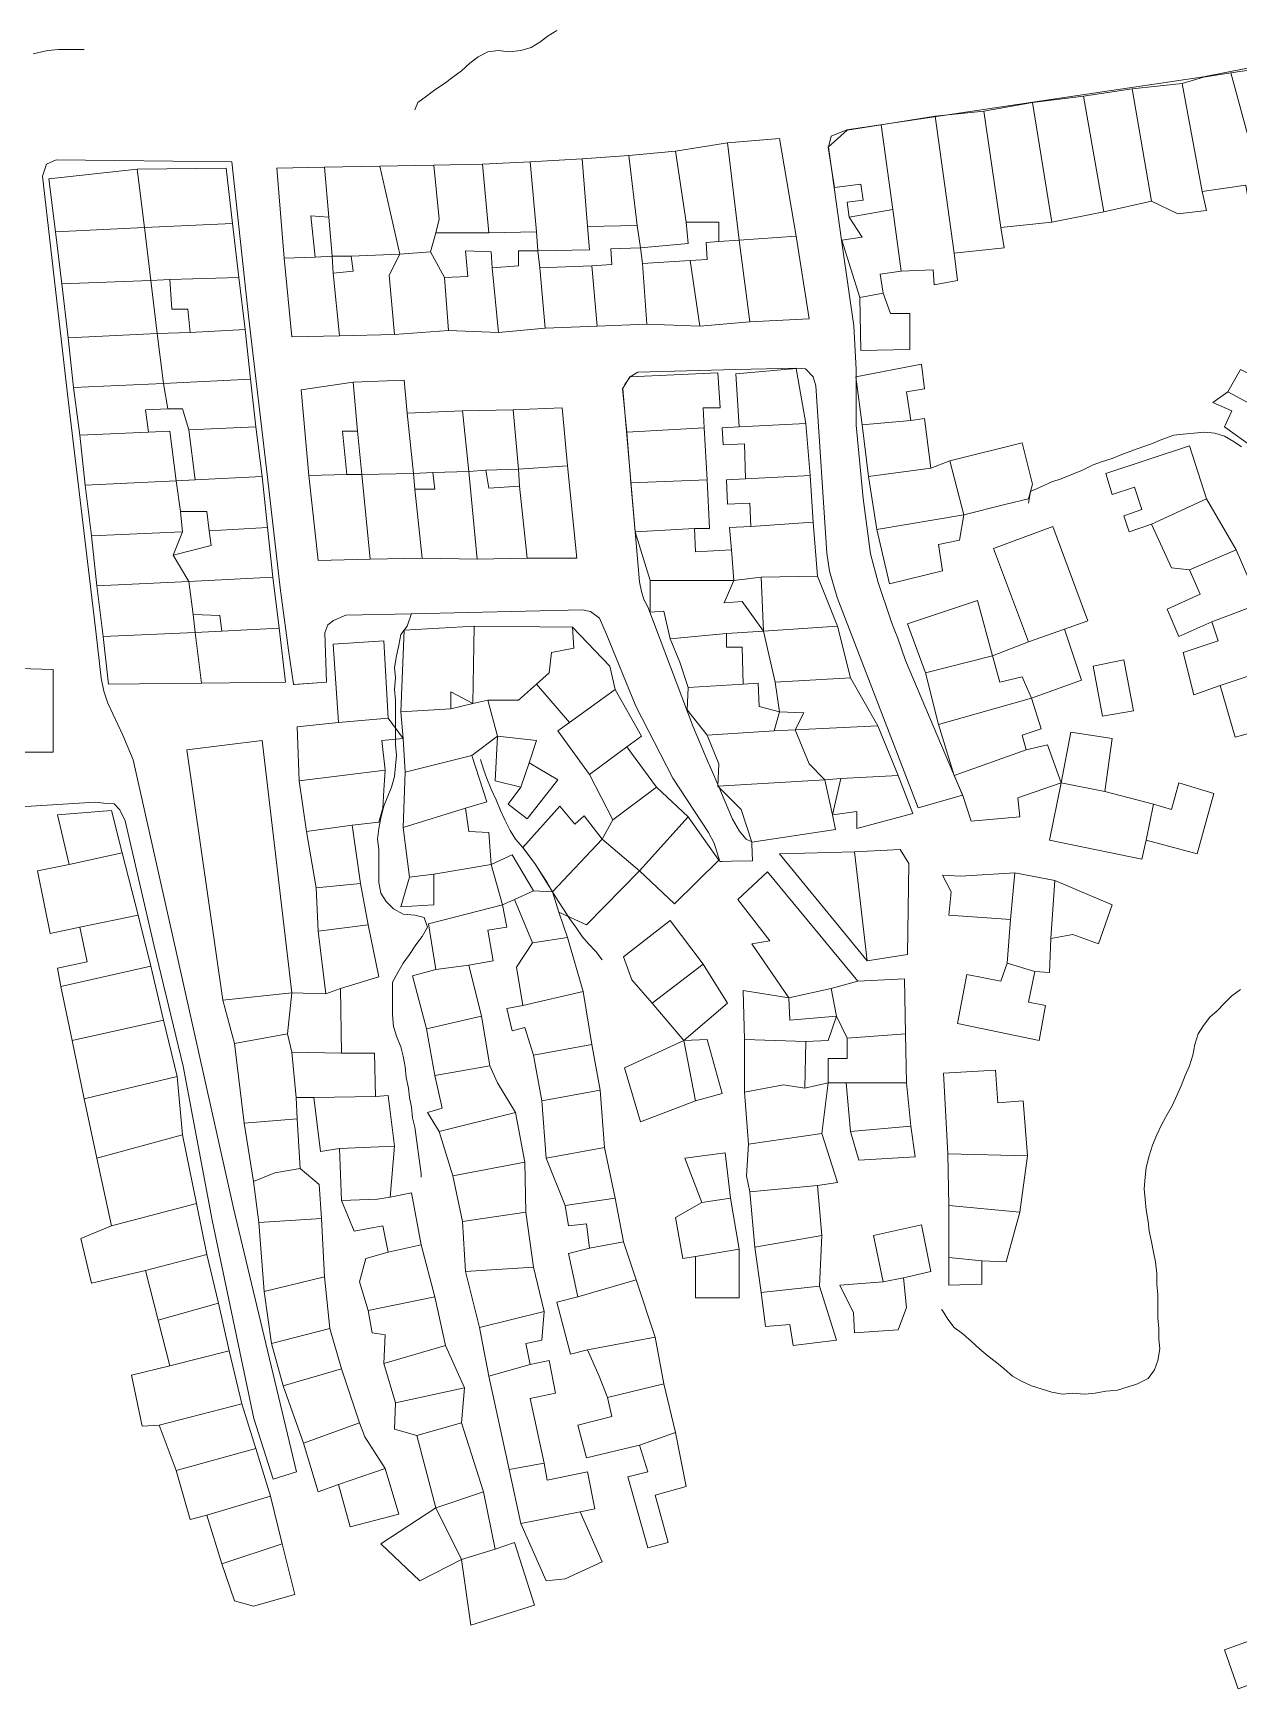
# Model space of a CAD drawing. Header units: inches. Extents: x 1138763 to 1140867, y 1050756 to 1053008.
# Drawn here: x 1140222.4 to 1140364.6, y 1051444 to 1051639.3 of the extents above; entities that cross this region are included whole.
import ezdxf

# ---------------------------------------------------------------- set-up
doc = ezdxf.new("R2010")
doc.units = ezdxf.units.IN
doc.header["$MEASUREMENT"] = 0
for name, color, linetype, lineweight in [('LimEdif_AM', 44, 'Continuous', 5), ('ViaPrin_AM', 1, 'Continuous', 15), ('ViaSec_AM', 1, 'Continuous', 18)]:
    doc.layers.add(name, color=color, linetype=linetype, lineweight=lineweight)

msp = doc.modelspace()

# ---------------------------------------------------------------- linework, layer by layer
at = {"layer": 'LimEdif_AM'}
for points in [[(1140363.69, 1051634.62), (1140372.19, 1051635.87), (1140374.56, 1051628.25), (1140365.94, 1051626.25), (1140363.69, 1051634.62)], [(1140352.06, 1051632.75), (1140357.94, 1051633.37), (1140360.31, 1051620.62), (1140360.81, 1051618.37), (1140357.44, 1051618), (1140354.31, 1051619.5), (1140352.06, 1051632.75)], [(1140357.94, 1051633.37), (1140360.44, 1051634.12), (1140363.69, 1051634.62), (1140365.94, 1051626.25), (1140367.94, 1051618.62), (1140365.94, 1051618.25), (1140365.44, 1051621.37), (1140360.31, 1051620.62), (1140357.94, 1051633.37)], [(1140334.56, 1051630.12), (1140340.31, 1051631.12), (1140342.56, 1051617), (1140336.56, 1051616.37), (1140334.56, 1051630.12)], [(1140340.31, 1051631.12), (1140346.31, 1051631.87), (1140348.69, 1051618.25), (1140342.56, 1051617), (1140340.31, 1051631.12)], [(1140346.31, 1051631.87), (1140352.06, 1051632.75), (1140354.31, 1051619.5), (1140348.69, 1051618.25), (1140346.31, 1051631.87)], [(1140322.44, 1051628.5), (1140328.81, 1051629.5), (1140331.06, 1051613.37), (1140331.44, 1051610.12), (1140328.69, 1051609.62), (1140328.56, 1051611.37), (1140324.81, 1051611.25), (1140323.81, 1051618.5), (1140322.44, 1051628.5)], [(1140328.81, 1051629.5), (1140334.56, 1051630.12), (1140336.56, 1051616.37), (1140336.94, 1051614), (1140331.06, 1051613.37), (1140328.81, 1051629.5)], [(1140323.81, 1051618.5), (1140318.69, 1051617.62), (1140318.44, 1051619.37), (1140320.31, 1051619.62), (1140320.06, 1051621.5), (1140316.94, 1051621.12), (1140316.19, 1051625.87), (1140318.44, 1051627.87), (1140322.44, 1051628.5), (1140323.81, 1051618.5)], [(1140292.69, 1051624.87), (1140298.19, 1051625.37), (1140299.44, 1051617), (1140299.69, 1051614.5), (1140294.06, 1051614), (1140293.69, 1051616.62), (1140292.69, 1051624.87)], [(1140298.19, 1051625.37), (1140304.31, 1051626.37), (1140305.69, 1051614.87), (1140303.31, 1051614.75), (1140303.31, 1051617), (1140299.44, 1051617), (1140298.19, 1051625.37)], [(1140304.31, 1051626.37), (1140310.44, 1051626.87), (1140312.44, 1051615.37), (1140305.69, 1051614.87), (1140304.31, 1051626.37)], [(1140235.56, 1051616.37), (1140225.06, 1051615.87), (1140224.31, 1051622.12), (1140234.69, 1051623.25), (1140235.56, 1051616.37)], [(1140234.69, 1051623.25), (1140245.19, 1051623.37), (1140245.94, 1051616.87), (1140235.56, 1051616.37), (1140234.69, 1051623.25)], [(1140257.31, 1051617.62), (1140255.19, 1051617.75), (1140255.69, 1051612.87), (1140252.06, 1051612.75), (1140251.19, 1051623.37), (1140256.81, 1051623.5), (1140257.31, 1051617.62)], [(1140256.81, 1051623.5), (1140263.31, 1051623.62), (1140265.69, 1051613.25), (1140259.94, 1051613), (1140257.69, 1051613), (1140257.31, 1051617.62), (1140256.81, 1051623.5)], [(1140263.31, 1051623.62), (1140269.69, 1051623.75), (1140270.31, 1051617.37), (1140269.94, 1051615.75), (1140269.31, 1051613.5), (1140265.69, 1051613.25), (1140263.31, 1051623.62)], [(1140269.69, 1051623.75), (1140275.44, 1051623.87), (1140276.19, 1051615.75), (1140269.94, 1051615.75), (1140270.31, 1051617.37), (1140269.69, 1051623.75)], [(1140275.44, 1051623.87), (1140281.06, 1051624.12), (1140281.81, 1051615.87), (1140276.19, 1051615.75), (1140275.44, 1051623.87)], [(1140281.06, 1051624.12), (1140287.19, 1051624.5), (1140287.81, 1051616.5), (1140288.06, 1051613.75), (1140281.94, 1051613.62), (1140281.81, 1051615.87), (1140281.06, 1051624.12)], [(1140287.19, 1051624.5), (1140292.69, 1051624.87), (1140293.69, 1051616.62), (1140287.81, 1051616.5), (1140287.19, 1051624.5)], [(1140257.69, 1051613), (1140255.69, 1051612.87), (1140255.19, 1051617.75), (1140257.31, 1051617.62), (1140257.69, 1051613)], [(1140323.81, 1051618.5), (1140324.81, 1051611.25), (1140322.31, 1051610.87), (1140322.69, 1051608.62), (1140319.94, 1051608.12), (1140317.81, 1051614.87), (1140320.19, 1051615.25), (1140318.69, 1051617.62), (1140323.81, 1051618.5)], [(1140235.56, 1051616.37), (1140236.31, 1051610.12), (1140225.81, 1051609.75), (1140225.06, 1051615.87), (1140235.56, 1051616.37)], [(1140245.94, 1051616.87), (1140246.69, 1051610.5), (1140238.56, 1051610.25), (1140236.31, 1051610.12), (1140235.56, 1051616.37), (1140245.94, 1051616.87)], [(1140281.81, 1051615.87), (1140281.94, 1051613.62), (1140279.69, 1051613.62), (1140279.69, 1051611.87), (1140276.56, 1051611.62), (1140276.44, 1051613.5), (1140273.44, 1051613.62), (1140273.69, 1051610.62), (1140270.94, 1051610.5), (1140269.31, 1051613.5), (1140269.94, 1051615.75), (1140276.19, 1051615.75), (1140281.81, 1051615.87)], [(1140293.69, 1051616.62), (1140294.06, 1051614), (1140290.56, 1051613.87), (1140290.69, 1051612), (1140288.31, 1051611.87), (1140282.19, 1051611.62), (1140281.94, 1051613.62), (1140288.06, 1051613.75), (1140287.81, 1051616.5), (1140293.69, 1051616.62)], [(1140303.31, 1051614.75), (1140301.81, 1051614.62), (1140301.94, 1051612.62), (1140299.94, 1051612.5), (1140294.31, 1051612.12), (1140294.06, 1051614), (1140299.69, 1051614.5), (1140299.44, 1051617), (1140303.31, 1051617), (1140303.31, 1051614.75)], [(1140312.44, 1051615.37), (1140313.94, 1051605.62), (1140306.94, 1051605.25), (1140305.69, 1051614.87), (1140312.44, 1051615.37)], [(1140269.31, 1051613.5), (1140270.94, 1051610.5), (1140271.44, 1051604.25), (1140265.06, 1051603.75), (1140264.44, 1051610.75), (1140265.69, 1051613.25), (1140269.31, 1051613.5)], [(1140276.56, 1051611.62), (1140277.31, 1051604), (1140271.44, 1051604.25), (1140270.94, 1051610.5), (1140273.69, 1051610.62), (1140273.44, 1051613.62), (1140276.44, 1051613.5), (1140276.56, 1051611.62)], [(1140281.94, 1051613.62), (1140282.19, 1051611.62), (1140282.81, 1051604.5), (1140277.31, 1051604), (1140276.56, 1051611.62), (1140279.69, 1051611.87), (1140279.69, 1051613.62), (1140281.94, 1051613.62)], [(1140294.31, 1051612.12), (1140294.81, 1051605), (1140288.94, 1051604.75), (1140288.31, 1051611.87), (1140290.69, 1051612), (1140290.56, 1051613.87), (1140294.06, 1051614), (1140294.31, 1051612.12)], [(1140305.69, 1051614.87), (1140306.94, 1051605.25), (1140301.06, 1051604.75), (1140299.94, 1051612.5), (1140301.94, 1051612.62), (1140301.81, 1051614.62), (1140303.31, 1051614.75), (1140305.69, 1051614.87)], [(1140257.69, 1051613), (1140257.81, 1051611), (1140258.56, 1051603.62), (1140252.94, 1051603.5), (1140252.06, 1051612.75), (1140255.69, 1051612.87), (1140257.69, 1051613)], [(1140259.94, 1051613), (1140260.19, 1051611.25), (1140257.81, 1051611), (1140257.69, 1051613), (1140259.94, 1051613)], [(1140265.69, 1051613.25), (1140264.44, 1051610.75), (1140265.06, 1051603.75), (1140258.56, 1051603.62), (1140257.81, 1051611), (1140260.19, 1051611.25), (1140259.94, 1051613), (1140265.69, 1051613.25)], [(1140288.31, 1051611.87), (1140288.94, 1051604.75), (1140282.81, 1051604.5), (1140282.19, 1051611.62), (1140288.31, 1051611.87)], [(1140299.94, 1051612.5), (1140301.06, 1051604.75), (1140294.81, 1051605), (1140294.31, 1051612.12), (1140299.94, 1051612.5)], [(1140236.31, 1051610.12), (1140237.06, 1051603.87), (1140226.56, 1051603.37), (1140225.81, 1051609.75), (1140236.31, 1051610.12)], [(1140238.56, 1051610.25), (1140238.81, 1051606.75), (1140240.69, 1051606.75), (1140240.94, 1051604), (1140237.06, 1051603.87), (1140236.31, 1051610.12), (1140238.56, 1051610.25)], [(1140246.69, 1051610.5), (1140247.44, 1051604.37), (1140240.94, 1051604), (1140240.69, 1051606.75), (1140238.81, 1051606.75), (1140238.56, 1051610.25), (1140246.69, 1051610.5)], [(1140322.69, 1051608.62), (1140323.56, 1051606.25), (1140325.81, 1051606.25), (1140325.81, 1051602), (1140320.06, 1051601.87), (1140319.94, 1051608.12), (1140322.69, 1051608.62)], [(1140237.06, 1051603.87), (1140237.81, 1051598), (1140227.19, 1051597.5), (1140226.56, 1051603.37), (1140237.06, 1051603.87)], [(1140247.44, 1051604.37), (1140248.06, 1051598.5), (1140237.81, 1051598), (1140237.06, 1051603.87), (1140240.94, 1051604), (1140247.44, 1051604.37)], [(1140313.56, 1051593.25), (1140305.69, 1051592.87), (1140305.31, 1051599.12), (1140312.44, 1051599.75), (1140313.56, 1051593.25)], [(1140325.94, 1051593.62), (1140320.19, 1051593.12), (1140319.44, 1051598.75), (1140327.19, 1051600.25), (1140327.56, 1051597.37), (1140325.44, 1051597), (1140325.94, 1051593.62)], [(1140363.31, 1051597), (1140364.81, 1051599.62), (1140366.81, 1051598.62), (1140374.81, 1051594.75), (1140371.94, 1051592.37), (1140363.31, 1051597)], [(1140237.81, 1051598), (1140238.31, 1051595), (1140235.69, 1051594.87), (1140236.06, 1051592.25), (1140227.94, 1051591.87), (1140227.19, 1051597.5), (1140237.81, 1051598)], [(1140248.06, 1051598.5), (1140248.69, 1051592.87), (1140240.81, 1051592.5), (1140240.06, 1051595), (1140238.31, 1051595), (1140237.81, 1051598), (1140248.06, 1051598.5)], [(1140260.69, 1051592.37), (1140258.94, 1051592.37), (1140259.44, 1051587.25), (1140254.94, 1051587.12), (1140254.06, 1051597.25), (1140260.19, 1051598.12), (1140260.69, 1051592.37)], [(1140260.19, 1051598.12), (1140266.19, 1051598.37), (1140266.56, 1051594.5), (1140267.31, 1051587.37), (1140261.19, 1051587.25), (1140260.69, 1051592.37), (1140260.19, 1051598.12)], [(1140301.56, 1051592.75), (1140292.44, 1051592.25), (1140291.94, 1051597.37), (1140292.81, 1051598.75), (1140303.19, 1051599.25), (1140303.44, 1051595.12), (1140301.44, 1051595.12), (1140301.56, 1051592.75)], [(1140371.94, 1051592.37), (1140370.56, 1051589.12), (1140368.81, 1051589.5), (1140366.44, 1051590.37), (1140362.94, 1051592.87), (1140363.81, 1051594.75), (1140361.56, 1051595.75), (1140363.31, 1051597), (1140371.94, 1051592.37)], [(1140240.81, 1051592.5), (1140241.56, 1051586.62), (1140239.31, 1051586.5), (1140238.56, 1051592.37), (1140236.06, 1051592.25), (1140235.69, 1051594.87), (1140238.31, 1051595), (1140240.06, 1051595), (1140240.81, 1051592.5)], [(1140266.56, 1051594.5), (1140273.06, 1051594.75), (1140273.81, 1051587.62), (1140269.56, 1051587.5), (1140267.31, 1051587.37), (1140266.56, 1051594.5)], [(1140273.06, 1051594.75), (1140279.06, 1051594.87), (1140279.69, 1051587.87), (1140275.81, 1051587.75), (1140273.81, 1051587.62), (1140273.06, 1051594.75)], [(1140279.06, 1051594.87), (1140284.81, 1051595.12), (1140285.44, 1051588.25), (1140279.69, 1051587.87), (1140279.06, 1051594.87)], [(1140325.94, 1051593.62), (1140327.56, 1051593.87), (1140328.31, 1051588), (1140320.94, 1051587), (1140320.19, 1051593.12), (1140325.94, 1051593.62)], [(1140236.06, 1051592.25), (1140238.56, 1051592.37), (1140239.31, 1051586.5), (1140228.56, 1051586), (1140227.94, 1051591.87), (1140236.06, 1051592.25)], [(1140248.69, 1051592.87), (1140249.44, 1051587), (1140241.56, 1051586.62), (1140240.81, 1051592.5), (1140248.69, 1051592.87)], [(1140260.69, 1051592.37), (1140261.19, 1051587.25), (1140259.44, 1051587.25), (1140258.94, 1051592.37), (1140260.69, 1051592.37)], [(1140301.56, 1051592.75), (1140301.94, 1051586.62), (1140292.94, 1051586.25), (1140292.44, 1051592.25), (1140301.56, 1051592.75)], [(1140313.56, 1051593.25), (1140314.06, 1051587.12), (1140306.44, 1051586.75), (1140306.31, 1051590.87), (1140303.81, 1051590.75), (1140303.69, 1051592.75), (1140305.69, 1051592.87), (1140313.56, 1051593.25)], [(1140330.56, 1051588.87), (1140339.06, 1051591), (1140340.31, 1051586.12), (1140339.81, 1051584.37), (1140337.19, 1051583.75), (1140332.19, 1051582.5), (1140330.56, 1051588.87)], [(1140360.81, 1051584.37), (1140354.31, 1051581.37), (1140351.69, 1051580.5), (1140351.06, 1051582.37), (1140353.19, 1051583.12), (1140352.31, 1051585.75), (1140349.69, 1051584.87), (1140348.94, 1051587.37), (1140358.81, 1051590.62), (1140360.81, 1051584.37)], [(1140279.69, 1051587.87), (1140279.81, 1051585.87), (1140276.19, 1051585.62), (1140275.81, 1051587.75), (1140279.69, 1051587.87)], [(1140285.44, 1051588.25), (1140286.56, 1051577.37), (1140280.69, 1051577.37), (1140279.81, 1051585.87), (1140279.69, 1051587.87), (1140285.44, 1051588.25)], [(1140328.31, 1051588), (1140330.56, 1051588.87), (1140332.19, 1051582.5), (1140321.94, 1051580.75), (1140320.94, 1051587), (1140328.31, 1051588)], [(1140239.31, 1051586.5), (1140239.81, 1051582.87), (1140240.06, 1051580.5), (1140229.31, 1051580), (1140228.56, 1051586), (1140239.31, 1051586.5)], [(1140249.44, 1051587), (1140250.06, 1051581), (1140243.19, 1051580.62), (1140242.94, 1051582.87), (1140239.81, 1051582.87), (1140239.31, 1051586.5), (1140241.56, 1051586.62), (1140249.44, 1051587)], [(1140261.19, 1051587.25), (1140262.19, 1051577.25), (1140256.06, 1051577.12), (1140254.94, 1051587.12), (1140259.44, 1051587.25), (1140261.19, 1051587.25)], [(1140267.31, 1051587.37), (1140267.44, 1051585.5), (1140268.31, 1051577.37), (1140262.19, 1051577.25), (1140261.19, 1051587.25), (1140267.31, 1051587.37)], [(1140269.56, 1051587.5), (1140269.81, 1051585.5), (1140267.44, 1051585.5), (1140267.31, 1051587.37), (1140269.56, 1051587.5)], [(1140273.81, 1051587.62), (1140274.81, 1051577.25), (1140268.31, 1051577.37), (1140267.44, 1051585.5), (1140269.81, 1051585.5), (1140269.56, 1051587.5), (1140273.81, 1051587.62)], [(1140275.81, 1051587.75), (1140276.19, 1051585.62), (1140279.81, 1051585.87), (1140280.69, 1051577.37), (1140274.81, 1051577.25), (1140273.81, 1051587.62), (1140275.81, 1051587.75)], [(1140301.94, 1051586.62), (1140302.19, 1051580.87), (1140300.44, 1051580.87), (1140293.44, 1051580.5), (1140292.94, 1051586.25), (1140301.94, 1051586.62)], [(1140314.06, 1051587.12), (1140314.44, 1051581.62), (1140307.06, 1051581.12), (1140306.94, 1051583.87), (1140304.31, 1051583.75), (1140304.19, 1051586.62), (1140306.44, 1051586.75), (1140314.06, 1051587.12)], [(1140360.81, 1051584.37), (1140364.31, 1051578.37), (1140358.81, 1051576), (1140356.69, 1051576.25), (1140354.31, 1051581.37), (1140360.81, 1051584.37)], [(1140243.19, 1051580.62), (1140243.44, 1051578.87), (1140238.94, 1051577.75), (1140240.06, 1051580.5), (1140239.81, 1051582.87), (1140242.94, 1051582.87), (1140243.19, 1051580.62)], [(1140332.19, 1051582.5), (1140331.69, 1051579.5), (1140329.19, 1051579), (1140329.69, 1051575.87), (1140323.44, 1051574.37), (1140321.94, 1051580.75), (1140332.19, 1051582.5)], [(1140240.06, 1051580.5), (1140238.94, 1051577.75), (1140240.81, 1051574.62), (1140229.94, 1051574.12), (1140229.31, 1051580), (1140240.06, 1051580.5)], [(1140250.06, 1051581), (1140250.69, 1051575.12), (1140240.81, 1051574.62), (1140238.94, 1051577.75), (1140243.44, 1051578.87), (1140243.19, 1051580.62), (1140250.06, 1051581)], [(1140300.44, 1051580.87), (1140300.56, 1051578.12), (1140304.81, 1051578.37), (1140305.06, 1051574.75), (1140295.19, 1051574.75), (1140293.44, 1051580.5), (1140300.44, 1051580.87)], [(1140314.44, 1051581.62), (1140314.94, 1051575.25), (1140308.31, 1051575.12), (1140305.06, 1051574.75), (1140304.81, 1051578.37), (1140304.56, 1051581), (1140307.06, 1051581.12), (1140314.44, 1051581.62)], [(1140344.06, 1051569), (1140339.81, 1051567.5), (1140335.69, 1051578.5), (1140342.69, 1051581.12), (1140346.81, 1051570), (1140344.06, 1051569)], [(1140364.31, 1051578.37), (1140367.06, 1051572), (1140361.44, 1051569.87), (1140357.56, 1051568.12), (1140356.19, 1051571.37), (1140360.06, 1051573.12), (1140358.81, 1051576), (1140364.31, 1051578.37)], [(1140240.81, 1051574.62), (1140241.31, 1051570.75), (1140241.56, 1051568.62), (1140230.69, 1051568.12), (1140229.94, 1051574.12), (1140240.81, 1051574.62)], [(1140250.69, 1051575.12), (1140251.44, 1051569.12), (1140244.69, 1051568.75), (1140244.44, 1051570.62), (1140241.31, 1051570.75), (1140240.81, 1051574.62), (1140250.69, 1051575.12)], [(1140305.06, 1051574.75), (1140303.94, 1051572.12), (1140306.06, 1051572.25), (1140308.56, 1051568.75), (1140304.19, 1051568.5), (1140297.56, 1051567.87), (1140296.81, 1051571.12), (1140295.19, 1051571), (1140295.19, 1051574.75), (1140305.06, 1051574.75)], [(1140308.31, 1051575.12), (1140308.56, 1051568.75), (1140306.06, 1051572.25), (1140303.94, 1051572.12), (1140305.06, 1051574.75), (1140308.31, 1051575.12)], [(1140314.94, 1051575.25), (1140317.31, 1051569.37), (1140308.56, 1051568.75), (1140308.31, 1051575.12), (1140314.94, 1051575.25)], [(1140335.56, 1051565.87), (1140327.69, 1051563.87), (1140325.56, 1051569.62), (1140333.81, 1051572.37), (1140335.56, 1051565.87)], [(1140244.69, 1051568.75), (1140241.56, 1051568.62), (1140241.31, 1051570.75), (1140244.44, 1051570.62), (1140244.69, 1051568.75)], [(1140367.06, 1051572), (1140370.31, 1051565), (1140362.44, 1051562.37), (1140359.31, 1051561.25), (1140358.06, 1051566.25), (1140362.19, 1051567.62), (1140361.44, 1051569.87), (1140367.06, 1051572)], [(1140241.56, 1051568.62), (1140242.31, 1051562.62), (1140231.31, 1051562.5), (1140230.69, 1051568.12), (1140241.56, 1051568.62)], [(1140251.44, 1051569.12), (1140252.19, 1051562.75), (1140242.31, 1051562.62), (1140241.56, 1051568.62), (1140244.69, 1051568.75), (1140251.44, 1051569.12)], [(1140274.44, 1051569.37), (1140274.31, 1051560.25), (1140271.69, 1051561.62), (1140271.69, 1051559.62), (1140265.81, 1051559.25), (1140266.19, 1051568.87), (1140274.44, 1051569.37)], [(1140274.44, 1051569.37), (1140286.06, 1051569.25), (1140286.19, 1051566.75), (1140283.56, 1051566.25), (1140283.31, 1051563.87), (1140281.81, 1051562.5), (1140279.69, 1051560.62), (1140276.06, 1051560.62), (1140274.31, 1051560.25), (1140274.44, 1051569.37)], [(1140286.06, 1051569.25), (1140290.44, 1051564.62), (1140291.06, 1051561.87), (1140285.69, 1051558), (1140281.81, 1051562.5), (1140283.31, 1051563.87), (1140283.56, 1051566.25), (1140286.19, 1051566.75), (1140286.06, 1051569.25)], [(1140304.19, 1051568.5), (1140304.19, 1051566.87), (1140306.06, 1051566.87), (1140306.19, 1051562.5), (1140299.69, 1051562.12), (1140298.69, 1051565.12), (1140297.56, 1051567.87), (1140304.19, 1051568.5)], [(1140308.56, 1051568.75), (1140309.94, 1051562.75), (1140310.44, 1051559.25), (1140308.06, 1051559.87), (1140307.94, 1051562.62), (1140306.19, 1051562.5), (1140306.06, 1051566.87), (1140304.19, 1051566.87), (1140304.19, 1051568.5), (1140308.56, 1051568.75)], [(1140317.31, 1051569.37), (1140318.81, 1051563.25), (1140309.94, 1051562.75), (1140308.56, 1051568.75), (1140317.31, 1051569.37)], [(1140344.06, 1051569), (1140346.06, 1051563), (1140340.19, 1051560.87), (1140339.06, 1051563.37), (1140336.44, 1051562.75), (1140335.56, 1051565.87), (1140339.81, 1051567.5), (1140344.06, 1051569)], [(1140264.31, 1051558.5), (1140258.44, 1051558), (1140257.81, 1051567.25), (1140263.81, 1051567.62), (1140264.31, 1051558.5)], [(1140335.56, 1051565.87), (1140336.44, 1051562.75), (1140339.06, 1051563.37), (1140340.19, 1051560.87), (1140329.19, 1051557.75), (1140327.69, 1051563.87), (1140335.56, 1051565.87)], [(1140348.56, 1051558.75), (1140347.44, 1051564.62), (1140351.06, 1051565.37), (1140352.19, 1051559.37), (1140348.56, 1051558.75)], [(1140370.31, 1051565), (1140372.19, 1051558.75), (1140368.69, 1051557.5), (1140364.19, 1051556.25), (1140362.44, 1051562.37), (1140370.31, 1051565)], [(1140220.81, 1051564.37), (1140224.81, 1051564.25), (1140224.81, 1051554.5), (1140219.06, 1051554.5), (1140218.81, 1051562.12), (1140220.94, 1051562.12), (1140220.81, 1051564.37)], [(1140274.19, 1051554.12), (1140277.19, 1051556.37), (1140276.94, 1051551.12), (1140279.94, 1051550.37), (1140278.44, 1051548.37), (1140280.69, 1051546.62), (1140284.31, 1051551.25), (1140280.94, 1051553.25), (1140281.81, 1051555.87), (1140277.19, 1051556.37), (1140276.06, 1051560.62), (1140279.69, 1051560.62), (1140281.81, 1051562.5), (1140285.69, 1051558), (1140284.31, 1051557), (1140288.06, 1051551.87), (1140290.81, 1051546.5), (1140289.56, 1051544.25), (1140287.44, 1051547), (1140286.31, 1051546), (1140284.56, 1051548.12), (1140280.19, 1051543.25), (1140281.69, 1051541.25), (1140283.69, 1051538), (1140281.44, 1051538.12), (1140278.94, 1051542.37), (1140276.44, 1051541.25), (1140276.19, 1051545), (1140273.81, 1051545.12), (1140273.44, 1051547.87), (1140275.94, 1051548.62), (1140274.19, 1051554.12)], [(1140306.19, 1051562.5), (1140307.94, 1051562.62), (1140308.06, 1051559.87), (1140310.44, 1051559.25), (1140309.81, 1051557), (1140301.94, 1051556.5), (1140299.56, 1051559.5), (1140299.69, 1051562.12), (1140306.19, 1051562.5)], [(1140318.81, 1051563.25), (1140322.06, 1051557.62), (1140312.31, 1051557.12), (1140313.31, 1051559.12), (1140310.44, 1051559.25), (1140309.94, 1051562.75), (1140318.81, 1051563.25)], [(1140276.06, 1051560.62), (1140277.19, 1051556.37), (1140274.19, 1051554.12), (1140266.31, 1051552.12), (1140266.06, 1051556.12), (1140265.81, 1051559.25), (1140271.69, 1051559.62), (1140274.31, 1051560.25), (1140276.06, 1051560.62)], [(1140274.31, 1051560.25), (1140271.69, 1051559.62), (1140271.69, 1051561.62), (1140274.31, 1051560.25)], [(1140291.06, 1051561.87), (1140294.19, 1051556.37), (1140292.44, 1051555.12), (1140288.06, 1051551.87), (1140284.31, 1051557), (1140285.69, 1051558), (1140291.06, 1051561.87)], [(1140340.19, 1051560.87), (1140341.31, 1051557.25), (1140339.06, 1051556.5), (1140339.56, 1051554.75), (1140331.06, 1051551.75), (1140329.19, 1051557.75), (1140340.19, 1051560.87)], [(1140312.31, 1051557.12), (1140309.81, 1051557), (1140310.44, 1051559.25), (1140313.31, 1051559.12), (1140312.31, 1051557.12)], [(1140264.31, 1051558.5), (1140266.06, 1051556.12), (1140263.56, 1051555.87), (1140263.94, 1051552.37), (1140253.81, 1051551.12), (1140253.56, 1051557.5), (1140258.44, 1051558), (1140264.31, 1051558.5)], [(1140312.31, 1051557.12), (1140313.94, 1051553.12), (1140315.81, 1051551.25), (1140303.19, 1051550.5), (1140303.31, 1051553.12), (1140301.94, 1051556.5), (1140309.81, 1051557), (1140312.31, 1051557.12)], [(1140322.06, 1051557.62), (1140324.44, 1051551.75), (1140317.69, 1051551.37), (1140315.81, 1051551.25), (1140313.94, 1051553.12), (1140312.31, 1051557.12), (1140322.06, 1051557.62)], [(1140343.69, 1051550.87), (1140344.81, 1051556.87), (1140349.69, 1051556.12), (1140348.81, 1051549.87), (1140343.69, 1051550.87)], [(1140252.94, 1051526.12), (1140244.81, 1051525.25), (1140240.56, 1051554.75), (1140249.44, 1051555.87), (1140252.94, 1051526.12)], [(1140280.94, 1051553.25), (1140279.94, 1051550.37), (1140276.94, 1051551.12), (1140277.19, 1051556.37), (1140281.81, 1051555.87), (1140280.94, 1051553.25)], [(1140292.44, 1051555.12), (1140295.94, 1051550.37), (1140290.81, 1051546.5), (1140288.06, 1051551.87), (1140292.44, 1051555.12)], [(1140339.56, 1051554.75), (1140342.06, 1051555.37), (1140343.69, 1051550.87), (1140338.56, 1051549.12), (1140338.81, 1051546.87), (1140333.06, 1051546.37), (1140332.06, 1051549.37), (1140331.06, 1051551.75), (1140339.56, 1051554.75)], [(1140274.19, 1051554.12), (1140275.94, 1051548.62), (1140273.44, 1051547.87), (1140266.06, 1051545.62), (1140266.31, 1051552.12), (1140274.19, 1051554.12)], [(1140280.94, 1051553.25), (1140284.31, 1051551.25), (1140280.69, 1051546.62), (1140278.44, 1051548.37), (1140279.94, 1051550.37), (1140280.94, 1051553.25)], [(1140263.94, 1051552.37), (1140263.81, 1051550), (1140263.69, 1051547.87), (1140263.19, 1051546.25), (1140260.06, 1051545.87), (1140254.69, 1051545.12), (1140253.81, 1051551.12), (1140263.94, 1051552.37)], [(1140315.81, 1051551.25), (1140316.69, 1051547.12), (1140317.06, 1051545.37), (1140307.19, 1051543.87), (1140305.94, 1051547.75), (1140303.19, 1051550.5), (1140315.81, 1051551.25)], [(1140317.69, 1051551.37), (1140316.69, 1051547.12), (1140315.81, 1051551.25), (1140317.69, 1051551.37)], [(1140324.44, 1051551.75), (1140326.19, 1051547.25), (1140319.56, 1051545.5), (1140319.56, 1051547.5), (1140316.69, 1051547.12), (1140317.69, 1051551.37), (1140324.44, 1051551.75)], [(1140348.81, 1051549.87), (1140354.56, 1051548.37), (1140353.69, 1051544.12), (1140353.19, 1051541.87), (1140342.31, 1051544.12), (1140343.69, 1051550.87), (1140348.81, 1051549.87)], [(1140354.56, 1051548.37), (1140356.69, 1051547.75), (1140357.56, 1051550.87), (1140361.69, 1051549.62), (1140359.69, 1051542.5), (1140353.69, 1051544.12), (1140354.56, 1051548.37)], [(1140295.94, 1051550.37), (1140299.69, 1051546.87), (1140293.94, 1051540.5), (1140289.56, 1051544.25), (1140290.81, 1051546.5), (1140295.94, 1051550.37)], [(1140232.94, 1051542.62), (1140226.69, 1051541.25), (1140225.31, 1051547.12), (1140231.69, 1051547.62), (1140232.94, 1051542.62)], [(1140273.44, 1051547.87), (1140273.81, 1051545.12), (1140276.19, 1051545), (1140276.44, 1051541.25), (1140269.69, 1051540.12), (1140266.81, 1051539.75), (1140266.06, 1051545.62), (1140273.44, 1051547.87)], [(1140289.56, 1051544.25), (1140283.69, 1051538), (1140281.69, 1051541.25), (1140280.19, 1051543.25), (1140284.56, 1051548.12), (1140286.31, 1051546), (1140287.44, 1051547), (1140289.56, 1051544.25)], [(1140299.69, 1051546.87), (1140303.31, 1051541.75), (1140298.06, 1051536.62), (1140293.94, 1051540.5), (1140299.69, 1051546.87)], [(1140260.06, 1051545.87), (1140261.06, 1051539), (1140255.81, 1051538.5), (1140254.69, 1051545.12), (1140260.06, 1051545.87)], [(1140293.94, 1051540.5), (1140287.69, 1051534.12), (1140284.44, 1051535.62), (1140283.69, 1051538), (1140289.56, 1051544.25), (1140293.94, 1051540.5)], [(1140319.31, 1051542.75), (1140324.69, 1051543), (1140325.69, 1051541.37), (1140325.56, 1051530.62), (1140320.81, 1051529.87), (1140319.31, 1051542.75)], [(1140232.94, 1051542.62), (1140234.81, 1051535.25), (1140227.94, 1051533.87), (1140224.44, 1051533.12), (1140222.94, 1051540.5), (1140226.69, 1051541.25), (1140232.94, 1051542.62)], [(1140281.44, 1051538.12), (1140279.19, 1051537.12), (1140277.81, 1051536.5), (1140276.44, 1051541.25), (1140278.94, 1051542.37), (1140281.44, 1051538.12)], [(1140320.81, 1051529.87), (1140310.44, 1051542.5), (1140319.31, 1051542.75), (1140320.81, 1051529.87)], [(1140269.69, 1051540.12), (1140269.69, 1051536.5), (1140265.81, 1051536.25), (1140266.81, 1051539.75), (1140269.69, 1051540.12)], [(1140319.69, 1051527.5), (1140316.56, 1051526.62), (1140311.56, 1051525.5), (1140307.19, 1051531.87), (1140309.31, 1051532.25), (1140305.56, 1051537.12), (1140309.06, 1051540.37), (1140319.69, 1051527.5)], [(1140338.19, 1051540.25), (1140337.69, 1051534.75), (1140330.44, 1051535.25), (1140330.69, 1051538), (1140329.69, 1051540), (1140331.81, 1051539.87), (1140338.19, 1051540.25)], [(1140338.19, 1051540.25), (1140342.94, 1051539.37), (1140342.44, 1051532.5), (1140342.31, 1051528.5), (1140340.56, 1051528.62), (1140337.31, 1051529.62), (1140337.69, 1051534.75), (1140338.19, 1051540.25)], [(1140342.94, 1051539.37), (1140349.69, 1051536.5), (1140348.06, 1051531.87), (1140345.06, 1051533), (1140342.44, 1051532.5), (1140342.94, 1051539.37)], [(1140261.06, 1051539), (1140261.94, 1051534.12), (1140256.06, 1051533.37), (1140255.81, 1051538.5), (1140261.06, 1051539)], [(1140283.69, 1051538), (1140284.44, 1051535.62), (1140285.44, 1051532.62), (1140281.31, 1051532), (1140279.19, 1051537.12), (1140281.44, 1051538.12), (1140283.69, 1051538)], [(1140234.81, 1051535.25), (1140236.31, 1051529.25), (1140225.69, 1051526.87), (1140225.31, 1051529), (1140228.81, 1051529.75), (1140227.94, 1051533.87), (1140234.81, 1051535.25)], [(1140277.81, 1051536.5), (1140278.31, 1051533.87), (1140276.06, 1051533.5), (1140276.69, 1051529.87), (1140273.81, 1051529.37), (1140269.94, 1051528.87), (1140269.06, 1051534.25), (1140277.81, 1051536.5)], [(1140261.94, 1051534.12), (1140263.19, 1051528), (1140258.69, 1051526.62), (1140256.94, 1051526), (1140256.06, 1051533.37), (1140261.94, 1051534.12)], [(1140301.44, 1051529.5), (1140295.44, 1051524.87), (1140293.06, 1051527.62), (1140292.06, 1051530.37), (1140297.56, 1051534.62), (1140301.44, 1051529.5)], [(1140285.44, 1051532.62), (1140287.31, 1051526.25), (1140280.19, 1051524.62), (1140279.44, 1051529.12), (1140281.31, 1051532), (1140285.44, 1051532.62)], [(1140273.81, 1051529.37), (1140275.31, 1051523.37), (1140268.81, 1051521.87), (1140267.19, 1051528.12), (1140269.94, 1051528.87), (1140273.81, 1051529.37)], [(1140301.44, 1051529.5), (1140304.31, 1051524.87), (1140299.19, 1051520.5), (1140295.44, 1051524.87), (1140301.44, 1051529.5)], [(1140340.56, 1051528.62), (1140339.81, 1051525), (1140341.81, 1051524.62), (1140341.06, 1051520.5), (1140331.44, 1051522.5), (1140332.56, 1051528.25), (1140336.56, 1051527.5), (1140337.31, 1051529.62), (1140340.56, 1051528.62)], [(1140236.31, 1051529.25), (1140237.81, 1051522.87), (1140227.06, 1051520.5), (1140225.69, 1051526.87), (1140236.31, 1051529.25)], [(1140319.69, 1051527.5), (1140325.19, 1051527.75), (1140325.31, 1051521.25), (1140318.44, 1051520.75), (1140317.19, 1051523.37), (1140316.56, 1051526.62), (1140319.69, 1051527.5)], [(1140252.94, 1051526.12), (1140252.44, 1051521.25), (1140246.19, 1051520.12), (1140244.81, 1051525.25), (1140252.94, 1051526.12)], [(1140258.69, 1051526.62), (1140258.81, 1051519), (1140252.94, 1051519.12), (1140252.44, 1051521.25), (1140252.94, 1051526.12), (1140256.94, 1051526), (1140258.69, 1051526.62)], [(1140287.31, 1051526.25), (1140288.31, 1051520), (1140281.44, 1051518.75), (1140280.44, 1051522), (1140278.94, 1051521.62), (1140278.31, 1051524.25), (1140280.19, 1051524.62), (1140287.31, 1051526.25)], [(1140317.19, 1051523.37), (1140316.19, 1051520.5), (1140313.56, 1051520.37), (1140306.31, 1051520.62), (1140306.19, 1051526.37), (1140311.56, 1051525.5), (1140311.69, 1051522.87), (1140317.19, 1051523.37)], [(1140316.56, 1051526.62), (1140317.19, 1051523.37), (1140311.69, 1051522.87), (1140311.56, 1051525.5), (1140316.56, 1051526.62)], [(1140237.81, 1051522.87), (1140239.44, 1051516.25), (1140228.44, 1051513.62), (1140227.06, 1051520.5), (1140237.81, 1051522.87)], [(1140275.31, 1051523.37), (1140276.31, 1051517.5), (1140269.81, 1051516.37), (1140268.81, 1051521.87), (1140275.31, 1051523.37)], [(1140318.44, 1051520.75), (1140318.44, 1051518.37), (1140316.19, 1051518.37), (1140316.19, 1051515.5), (1140313.44, 1051514.87), (1140313.56, 1051520.37), (1140316.19, 1051520.5), (1140317.19, 1051523.37), (1140318.44, 1051520.75)], [(1140252.44, 1051521.25), (1140252.94, 1051519.12), (1140253.44, 1051513.75), (1140253.56, 1051511.25), (1140247.31, 1051510.75), (1140246.19, 1051520.12), (1140252.44, 1051521.25)], [(1140288.31, 1051520), (1140289.31, 1051514.62), (1140282.44, 1051513.37), (1140281.44, 1051518.75), (1140288.31, 1051520)], [(1140300.56, 1051513.37), (1140294.06, 1051510.87), (1140292.19, 1051517.25), (1140299.19, 1051520.5), (1140300.56, 1051513.37)], [(1140299.19, 1051520.5), (1140301.94, 1051520.62), (1140303.69, 1051514.25), (1140300.56, 1051513.37), (1140299.19, 1051520.5)], [(1140313.56, 1051520.37), (1140313.44, 1051514.87), (1140310.94, 1051515.25), (1140306.31, 1051514.37), (1140306.31, 1051520.62), (1140313.56, 1051520.37)], [(1140325.31, 1051521.25), (1140325.44, 1051515.5), (1140318.31, 1051515.5), (1140316.19, 1051515.5), (1140316.19, 1051518.37), (1140318.44, 1051518.37), (1140318.44, 1051520.75), (1140325.31, 1051521.25)], [(1140258.81, 1051519), (1140262.69, 1051519), (1140262.81, 1051513.87), (1140255.56, 1051513.75), (1140253.44, 1051513.75), (1140252.94, 1051519.12), (1140258.81, 1051519)], [(1140239.44, 1051516.25), (1140240.06, 1051509.37), (1140229.94, 1051506.62), (1140228.44, 1051513.62), (1140239.44, 1051516.25)], [(1140276.31, 1051517.5), (1140277.19, 1051515.5), (1140279.31, 1051512), (1140270.31, 1051509.75), (1140268.94, 1051512), (1140270.69, 1051512.5), (1140269.81, 1051516.37), (1140276.31, 1051517.5)], [(1140330.31, 1051507.12), (1140329.81, 1051516.62), (1140335.94, 1051517), (1140336.19, 1051513.12), (1140339.19, 1051513.37), (1140339.69, 1051506.87), (1140330.31, 1051507.12)], [(1140262.81, 1051513.87), (1140264.31, 1051514), (1140265.06, 1051508), (1140258.56, 1051507.75), (1140256.31, 1051507.37), (1140255.56, 1051513.75), (1140262.81, 1051513.87)], [(1140289.31, 1051514.62), (1140289.81, 1051507.87), (1140282.94, 1051506.62), (1140282.44, 1051513.37), (1140289.31, 1051514.62)], [(1140316.19, 1051515.5), (1140315.44, 1051509.5), (1140306.81, 1051508.25), (1140306.31, 1051514.37), (1140310.94, 1051515.25), (1140313.44, 1051514.87), (1140316.19, 1051515.5)], [(1140325.44, 1051515.5), (1140325.94, 1051510.37), (1140318.81, 1051509.75), (1140318.31, 1051515.5), (1140325.44, 1051515.5)], [(1140279.31, 1051512), (1140280.44, 1051506.12), (1140271.94, 1051504.5), (1140270.31, 1051509.75), (1140279.31, 1051512)], [(1140253.56, 1051511.25), (1140253.94, 1051505.37), (1140250.94, 1051504.87), (1140248.44, 1051503.87), (1140247.31, 1051510.75), (1140253.56, 1051511.25)], [(1140325.94, 1051510.37), (1140326.44, 1051506.75), (1140319.81, 1051506.37), (1140318.81, 1051509.75), (1140325.94, 1051510.37)], [(1140240.06, 1051509.37), (1140241.69, 1051501.25), (1140231.69, 1051498.62), (1140229.94, 1051506.62), (1140240.06, 1051509.37)], [(1140265.06, 1051508), (1140264.56, 1051502), (1140263.06, 1051501.75), (1140258.81, 1051501.62), (1140258.56, 1051507.75), (1140265.06, 1051508)], [(1140289.81, 1051507.87), (1140291.06, 1051501.87), (1140285.19, 1051501), (1140282.94, 1051506.62), (1140289.81, 1051507.87)], [(1140315.44, 1051509.5), (1140317.31, 1051503.75), (1140314.94, 1051503.37), (1140306.94, 1051502.62), (1140306.56, 1051504.5), (1140306.81, 1051508.25), (1140315.44, 1051509.5)], [(1140280.44, 1051506.12), (1140280.56, 1051500.25), (1140273.06, 1051499.12), (1140271.94, 1051504.5), (1140280.44, 1051506.12)], [(1140304.69, 1051501.87), (1140301.31, 1051501.37), (1140299.31, 1051506.62), (1140304.06, 1051507.25), (1140304.69, 1051501.87)], [(1140339.69, 1051506.87), (1140338.81, 1051500.25), (1140330.44, 1051501), (1140330.31, 1051507.12), (1140339.69, 1051506.87)], [(1140253.94, 1051505.37), (1140256.19, 1051503.5), (1140256.44, 1051499.5), (1140249.06, 1051499), (1140248.44, 1051503.87), (1140250.94, 1051504.87), (1140253.94, 1051505.37)], [(1140264.56, 1051502), (1140267.06, 1051502.5), (1140268.19, 1051496.37), (1140264.31, 1051495.5), (1140263.69, 1051498.62), (1140260.31, 1051498), (1140258.81, 1051501.62), (1140263.06, 1051501.75), (1140264.56, 1051502)], [(1140314.94, 1051503.37), (1140315.44, 1051497.5), (1140307.56, 1051496.12), (1140306.94, 1051502.62), (1140314.94, 1051503.37)], [(1140241.69, 1051501.25), (1140242.94, 1051495.25), (1140235.69, 1051493.37), (1140229.31, 1051491.87), (1140228.06, 1051497.12), (1140231.69, 1051498.62), (1140241.69, 1051501.25)], [(1140280.56, 1051500.25), (1140281.44, 1051493.75), (1140273.44, 1051493.25), (1140273.06, 1051499.12), (1140280.56, 1051500.25)], [(1140291.06, 1051501.87), (1140292.06, 1051496.75), (1140288.06, 1051496), (1140287.69, 1051498.87), (1140285.56, 1051498.62), (1140285.19, 1051501), (1140291.06, 1051501.87)], [(1140304.69, 1051501.87), (1140305.69, 1051495.87), (1140300.56, 1051495), (1140299.06, 1051494.75), (1140298.19, 1051499.62), (1140301.31, 1051501.37), (1140304.69, 1051501.87)], [(1140338.81, 1051500.25), (1140337.19, 1051494.37), (1140334.31, 1051494.5), (1140330.44, 1051494.87), (1140330.44, 1051501), (1140338.81, 1051500.25)], [(1140256.44, 1051499.5), (1140256.81, 1051492.62), (1140249.69, 1051490.87), (1140249.06, 1051499), (1140256.44, 1051499.5)], [(1140325.06, 1051492.5), (1140322.69, 1051492), (1140321.56, 1051497.5), (1140327.19, 1051498.75), (1140328.31, 1051493.25), (1140325.06, 1051492.5)], [(1140268.19, 1051496.37), (1140269.81, 1051490.25), (1140261.94, 1051488.62), (1140260.94, 1051492), (1140261.69, 1051494.75), (1140264.31, 1051495.5), (1140268.19, 1051496.37)], [(1140292.06, 1051496.75), (1140293.56, 1051492.25), (1140286.69, 1051490.25), (1140285.56, 1051495.37), (1140288.06, 1051496), (1140292.06, 1051496.75)], [(1140315.44, 1051497.5), (1140315.19, 1051491.5), (1140308.31, 1051490.75), (1140307.56, 1051496.12), (1140315.44, 1051497.5)], [(1140242.94, 1051495.25), (1140244.31, 1051489.5), (1140237.19, 1051487.5), (1140235.69, 1051493.37), (1140242.94, 1051495.25)], [(1140305.69, 1051495.87), (1140305.69, 1051490.12), (1140300.56, 1051490.12), (1140300.56, 1051495), (1140305.69, 1051495.87)], [(1140334.31, 1051494.5), (1140334.31, 1051491.75), (1140330.44, 1051491.62), (1140330.44, 1051494.87), (1140334.31, 1051494.5)], [(1140256.81, 1051492.62), (1140257.44, 1051486.5), (1140250.56, 1051484.75), (1140249.69, 1051490.87), (1140256.81, 1051492.62)], [(1140281.44, 1051493.75), (1140282.69, 1051488.5), (1140275.06, 1051486.62), (1140273.44, 1051493.25), (1140281.44, 1051493.75)], [(1140293.56, 1051492.25), (1140295.81, 1051485.5), (1140287.81, 1051484), (1140285.81, 1051483.5), (1140284.19, 1051489.62), (1140286.69, 1051490.25), (1140293.56, 1051492.25)], [(1140325.06, 1051492.5), (1140325.44, 1051489), (1140324.44, 1051486.37), (1140319.31, 1051486), (1140319.19, 1051488.37), (1140317.56, 1051491.62), (1140322.69, 1051492), (1140325.06, 1051492.5)], [(1140269.81, 1051490.25), (1140271.06, 1051484.5), (1140263.81, 1051482.37), (1140263.94, 1051485.75), (1140262.44, 1051486), (1140261.94, 1051488.62), (1140269.81, 1051490.25)], [(1140315.19, 1051491.5), (1140317.19, 1051485.12), (1140312.06, 1051484.5), (1140311.69, 1051487), (1140308.81, 1051486.75), (1140308.31, 1051490.75), (1140315.19, 1051491.5)], [(1140244.31, 1051489.5), (1140245.56, 1051483.87), (1140238.56, 1051482.12), (1140237.19, 1051487.5), (1140244.31, 1051489.5)], [(1140282.69, 1051488.5), (1140282.44, 1051485.12), (1140280.56, 1051484.75), (1140281.06, 1051482.25), (1140276.19, 1051480.87), (1140275.06, 1051486.62), (1140282.69, 1051488.5)], [(1140257.44, 1051486.5), (1140258.81, 1051481.75), (1140251.94, 1051479.75), (1140250.56, 1051484.75), (1140257.44, 1051486.5)], [(1140271.06, 1051484.5), (1140273.31, 1051479.5), (1140265.19, 1051477.75), (1140263.81, 1051482.37), (1140271.06, 1051484.5)], [(1140295.81, 1051485.5), (1140296.81, 1051480), (1140290.19, 1051478.37), (1140289.19, 1051480.87), (1140287.81, 1051484), (1140295.81, 1051485.5)], [(1140245.56, 1051483.87), (1140247.06, 1051477.62), (1140237.31, 1051475.12), (1140235.31, 1051475), (1140234.06, 1051481), (1140238.56, 1051482.12), (1140245.56, 1051483.87)], [(1140281.06, 1051482.25), (1140283.31, 1051482.75), (1140284.06, 1051478.87), (1140281.06, 1051478.25), (1140282.69, 1051470.62), (1140278.56, 1051469.87), (1140276.19, 1051480.87), (1140281.06, 1051482.25)], [(1140258.81, 1051481.75), (1140260.94, 1051475.37), (1140254.31, 1051473), (1140251.94, 1051479.75), (1140258.81, 1051481.75)], [(1140273.31, 1051479.5), (1140272.94, 1051475.37), (1140267.69, 1051473.87), (1140265.06, 1051474.62), (1140265.19, 1051477.75), (1140273.31, 1051479.5)], [(1140296.81, 1051480), (1140298.19, 1051474.25), (1140293.94, 1051472.75), (1140287.69, 1051471.25), (1140286.69, 1051475.12), (1140290.69, 1051476.12), (1140290.19, 1051478.37), (1140296.81, 1051480)], [(1140247.06, 1051477.62), (1140248.69, 1051472.37), (1140239.31, 1051469.75), (1140237.31, 1051475.12), (1140247.06, 1051477.62)], [(1140260.94, 1051475.37), (1140261.56, 1051473.75), (1140263.94, 1051470), (1140258.44, 1051468.12), (1140256.06, 1051467.25), (1140254.31, 1051473), (1140260.94, 1051475.37)], [(1140272.94, 1051475.37), (1140275.56, 1051467.25), (1140269.94, 1051465.37), (1140267.69, 1051473.87), (1140272.94, 1051475.37)], [(1140298.19, 1051474.25), (1140299.44, 1051467.87), (1140295.81, 1051466.87), (1140297.31, 1051461.25), (1140294.94, 1051460.62), (1140292.56, 1051469), (1140294.94, 1051469.62), (1140293.94, 1051472.75), (1140298.19, 1051474.25)], [(1140248.69, 1051472.37), (1140250.44, 1051466.75), (1140242.94, 1051464.5), (1140240.94, 1051464), (1140239.31, 1051469.75), (1140248.69, 1051472.37)], [(1140263.94, 1051470), (1140265.56, 1051464.62), (1140259.81, 1051463.12), (1140258.44, 1051468.12), (1140263.94, 1051470)], [(1140282.69, 1051470.62), (1140283.06, 1051468.62), (1140287.81, 1051469.62), (1140288.69, 1051465.25), (1140286.94, 1051464.87), (1140279.94, 1051463.5), (1140278.56, 1051469.87), (1140282.69, 1051470.62)], [(1140275.56, 1051467.25), (1140276.94, 1051460.5), (1140272.94, 1051459.25), (1140269.94, 1051465.37), (1140275.56, 1051467.25)], [(1140250.44, 1051466.75), (1140251.81, 1051461.12), (1140244.69, 1051458.75), (1140242.94, 1051464.5), (1140250.44, 1051466.75)], [(1140272.94, 1051459.25), (1140268.06, 1051456.75), (1140263.44, 1051461.12), (1140269.94, 1051465.37), (1140272.94, 1051459.25)], [(1140286.94, 1051464.87), (1140289.56, 1051459), (1140285.19, 1051457), (1140282.94, 1051456.75), (1140279.94, 1051463.5), (1140286.94, 1051464.87)], [(1140251.81, 1051461.12), (1140253.31, 1051455.12), (1140248.44, 1051453.75), (1140246.19, 1051454.37), (1140244.69, 1051458.75), (1140251.81, 1051461.12)], [(1140276.94, 1051460.5), (1140279.19, 1051461.25), (1140281.56, 1051453.87), (1140274.06, 1051451.5), (1140272.94, 1051459.25), (1140276.94, 1051460.5)], [(1140364.56, 1051444), (1140362.94, 1051448.62), (1140372.31, 1051452), (1140382.94, 1051455.12), (1140384.31, 1051451.12), (1140364.56, 1051444)]]:
    msp.add_lwpolyline(points, dxfattribs=at)
at = {"layer": 'ViaPrin_AM'}
for points in [[(1140191.35, 1051546.19), (1140229.77, 1051548.58), (1140230.77, 1051548.46), (1140231.99, 1051548.39), (1140232.68, 1051547.69), (1140233.31, 1051546.38), (1140236.67, 1051531.78), (1140240.12, 1051517.47), (1140243.54, 1051499.29), (1140248.45, 1051475.89), (1140250.76, 1051468.75), (1140253.48, 1051469.6), (1140246.06, 1051500.72), (1140239.39, 1051530.63), (1140234.23, 1051553.58), (1140233.02, 1051556.49), (1140231.25, 1051560.26), (1140230.78, 1051561.7), (1140230.46, 1051563.24), (1140229.83, 1051568.77), (1140226.48, 1051596.74), (1140223.56, 1051622.43), (1140224.02, 1051623.85), (1140225.17, 1051624.35), (1140245.88, 1051624.11), (1140247.89, 1051605.59), (1140250.12, 1051586.59), (1140251.58, 1051573.89), (1140252.54, 1051566.53), (1140253.15, 1051562.5), (1140253.15, 1051562.48), (1140253.28, 1051562.49), (1140257.04, 1051562.74), (1140256.82, 1051568.59), (1140257.19, 1051569.5), (1140257.86, 1051570.03), (1140259.3, 1051570.66), (1140267.04, 1051570.83), (1140287.22, 1051571.27), (1140288.15, 1051571.09), (1140289.23, 1051570.31), (1140290.03, 1051568.48), (1140293.52, 1051559.91), (1140297.87, 1051551.44), (1140302.1, 1051545.03), (1140302.76, 1051543.76), (1140303.26, 1051542.12), (1140303.37, 1051541.74), (1140303.41, 1051541.61), (1140303.66, 1051541.61), (1140304.79, 1051541.63), (1140307.27, 1051541.67), (1140307.21, 1051543.65), (1140307.2, 1051543.93), (1140306.52, 1051544.24), (1140306.1, 1051544.75), (1140305.74, 1051545.19), (1140304.91, 1051546.59), (1140303.49, 1051549.93), (1140303.44, 1051550.06), (1140302.18, 1051553.04), (1140302.1, 1051553.21), (1140300.29, 1051557.5), (1140294.91, 1051571.65), (1140294.47, 1051572.51), (1140294.17, 1051573.44), (1140293.96, 1051574.57), (1140291.98, 1051597.34), (1140292.23, 1051597.86), (1140292.83, 1051598.77), (1140293.75, 1051599.33), (1140305.32, 1051599.62), (1140312.49, 1051599.79), (1140313.52, 1051599.71), (1140314.41, 1051598.76), (1140314.75, 1051597.7), (1140316.03, 1051577.98), (1140316.36, 1051575.83), (1140317.27, 1051572.75), (1140326.82, 1051547.94), (1140327.24, 1051548.06), (1140332.05, 1051549.41), (1140331.04, 1051551.78), (1140330.98, 1051551.92), (1140325.32, 1051565.31), (1140324.4, 1051567.94), (1140324.07, 1051568.81), (1140323.56, 1051570.15), (1140323.55, 1051570.19), (1140322.11, 1051574.5), (1140321.19, 1051577.87), (1140320.31, 1051584.43), (1140319.49, 1051593.05), (1140319.48, 1051598.76), (1140319.48, 1051599.13), (1140319.48, 1051599.65), (1140319.24, 1051604.77), (1140318.66, 1051608.59), (1140317.78, 1051614.88), (1140316.9, 1051621.1), (1140316.23, 1051625.85), (1140316.53, 1051627.17), (1140318.39, 1051627.91), (1140339.53, 1051631.05), (1140360.45, 1051634.16), (1140371.03, 1051636.24)], [(1140253.15, 1051562.5), (1140253.15, 1051562.48), (1140257.04, 1051562.74), (1140256.82, 1051568.59), (1140257.19, 1051569.5), (1140257.86, 1051570.03), (1140259.3, 1051570.66), (1140267.04, 1051570.83)]]:
    msp.add_lwpolyline(points, dxfattribs=at)
at = {"layer": 'ViaSec_AM'}
for points in [[(1140284.19, 1051639.62), (1140283.19, 1051639), (1140282.19, 1051638.25), (1140281.19, 1051637.62), (1140279.94, 1051637.25), (1140278.56, 1051637.12), (1140277.31, 1051637.25), (1140276.06, 1051637.12), (1140274.94, 1051636.5), (1140273.94, 1051635.75), (1140272.94, 1051634.87), (1140271.94, 1051634.12), (1140270.94, 1051633.37), (1140269.81, 1051632.62), (1140268.81, 1051631.87), (1140267.81, 1051631.12), (1140267.44, 1051630.25)], [(1140222.44, 1051636.87), (1140222.94, 1051637), (1140224.19, 1051637.25), (1140225.44, 1051637.37), (1140226.69, 1051637.37), (1140227.94, 1051637.37), (1140228.44, 1051637.37)], [(1140339.81, 1051583.87), (1140340.06, 1051585.25), (1140341.19, 1051585.75), (1140342.56, 1051586.37), (1140343.69, 1051586.75), (1140344.94, 1051587.25), (1140346.19, 1051587.75), (1140347.44, 1051588.37), (1140348.44, 1051588.75), (1140349.69, 1051589.12), (1140350.81, 1051589.62), (1140352.19, 1051590.12), (1140353.31, 1051590.5), (1140354.31, 1051590.87), (1140355.56, 1051591.37), (1140356.94, 1051591.87), (1140358.06, 1051592), (1140359.31, 1051592.12), (1140360.56, 1051592.25), (1140361.81, 1051592.12), (1140362.94, 1051591.75), (1140364.06, 1051591.12), (1140364.94, 1051590.5)], [(1140268.19, 1051504.37), (1140268.19, 1051504.75), (1140267.44, 1051510.25), (1140267.19, 1051511.37), (1140267.06, 1051512.62), (1140266.81, 1051513.75), (1140266.69, 1051514.87), (1140266.44, 1051516.12), (1140266.31, 1051517.37), (1140266.06, 1051518.62), (1140265.81, 1051519.75), (1140265.31, 1051521), (1140264.94, 1051522.12), (1140264.81, 1051523.5), (1140264.81, 1051524.75), (1140264.81, 1051526), (1140264.81, 1051527.37), (1140265.44, 1051528.5), (1140266.06, 1051529.62), (1140266.81, 1051530.62), (1140267.56, 1051531.75), (1140268.31, 1051532.75), (1140268.94, 1051533.87), (1140268.56, 1051535), (1140267.44, 1051535.25), (1140266.06, 1051535.37), (1140264.94, 1051536), (1140264.06, 1051536.87), (1140263.44, 1051537.87), (1140263.19, 1051539.12), (1140263.19, 1051540.5), (1140263.19, 1051541.75), (1140263.19, 1051543), (1140263.06, 1051544.25), (1140263.19, 1051545.5), (1140263.44, 1051546.75), (1140263.81, 1051548.12), (1140264.19, 1051549.12), (1140264.69, 1051550.37), (1140265.06, 1051551.62), (1140265.19, 1051552.87), (1140265.31, 1051554.12), (1140265.19, 1051555.37), (1140265.19, 1051556.75), (1140265.19, 1051559.25), (1140265.19, 1051560.62), (1140265.06, 1051561.87), (1140265.19, 1051563.25), (1140265.06, 1051564.5), (1140265.31, 1051565.87), (1140265.56, 1051567.12), (1140265.81, 1051568.37), (1140266.56, 1051569.37), (1140267.06, 1051570.87)], [(1140275.19, 1051553.62), (1140275.56, 1051552.5), (1140275.94, 1051551.37), (1140276.44, 1051550.12), (1140277.06, 1051548.87), (1140277.56, 1051547.62), (1140278.06, 1051546.5), (1140278.69, 1051545.25), (1140279.31, 1051544.25), (1140280.19, 1051543.25), (1140280.94, 1051542.25), (1140281.69, 1051541.25), (1140282.31, 1051540.25), (1140283.06, 1051539.12), (1140283.69, 1051538), (1140284.31, 1051537), (1140285.06, 1051535.87), (1140285.69, 1051534.87), (1140286.44, 1051533.87), (1140287.19, 1051532.75), (1140287.94, 1051531.87), (1140288.81, 1051531), (1140289.56, 1051530)], [(1140329.56, 1051488.75), (1140329.69, 1051488.62), (1140330.31, 1051487.62), (1140331.06, 1051486.62), (1140332.06, 1051485.87), (1140333.06, 1051485), (1140334.06, 1051484.12), (1140335.06, 1051483.25), (1140336.06, 1051482.5), (1140336.94, 1051481.75), (1140337.94, 1051480.87), (1140339.06, 1051480.25), (1140340.19, 1051479.75), (1140341.44, 1051479.37), (1140342.56, 1051479), (1140343.81, 1051478.75), (1140345.06, 1051478.87), (1140346.44, 1051478.75), (1140347.69, 1051478.87), (1140348.94, 1051479.12), (1140350.31, 1051479.25), (1140351.56, 1051479.62), (1140352.69, 1051480), (1140353.94, 1051480.62), (1140354.69, 1051481.62), (1140355.06, 1051482.75), (1140355.31, 1051484.12), (1140355.19, 1051485.25), (1140355.19, 1051486.5), (1140355.06, 1051487.75), (1140355.06, 1051489.12), (1140355.06, 1051490.5), (1140354.94, 1051491.75), (1140354.94, 1051493), (1140354.81, 1051494.37), (1140354.56, 1051495.5), (1140354.31, 1051496.75), (1140354.06, 1051498), (1140353.94, 1051499.12), (1140353.69, 1051500.5), (1140353.56, 1051501.75), (1140353.44, 1051503), (1140353.56, 1051504.37), (1140353.69, 1051505.5), (1140354.06, 1051506.87), (1140354.44, 1051508.12), (1140354.94, 1051509.37), (1140355.56, 1051510.62), (1140356.19, 1051511.75), (1140356.81, 1051512.87), (1140357.31, 1051514), (1140357.81, 1051515.12), (1140358.31, 1051516.37), (1140358.81, 1051517.5), (1140359.19, 1051518.75), (1140359.44, 1051520), (1140359.81, 1051521.25), (1140360.44, 1051522.25), (1140361.19, 1051523.25), (1140362.06, 1051524), (1140362.94, 1051524.87), (1140363.81, 1051525.75), (1140364.81, 1051526.5)]]:
    msp.add_lwpolyline(points, dxfattribs=at)

doc.saveas('drawing.dxf')
